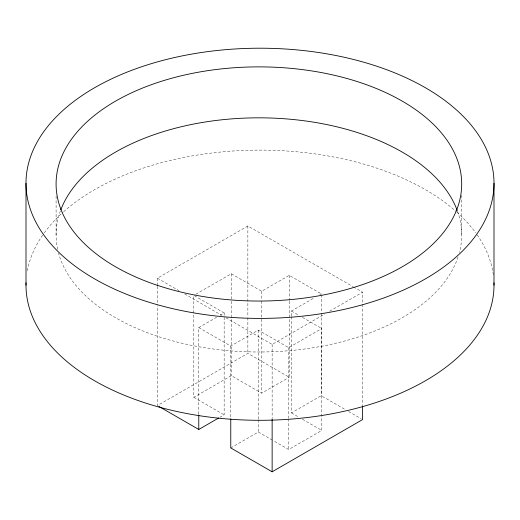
<?xml version="1.0" encoding="UTF-8"?>
<svg xmlns="http://www.w3.org/2000/svg" width="520" height="520" viewBox="0 0 520 520"><rect width="100%" height="100%" fill="white"/><g stroke="black" fill="none" stroke-linecap="round" stroke-linejoin="round"><path stroke-width="0.39" stroke-dasharray="2.6 1.95" d="M157.41 285.526L157.41 278.219L247.864 225.999L352.794 286.546M195.897 294.216L231.322 273.761L261.658 291.278L289.231 275.353L321.224 293.826L321.224 312.423M198.776 414.109L198.776 327.581L216.606 317.284M220.038 315.308L224.153 312.93L224.153 414.83L220.038 417.203M198.776 327.581L230.769 346.047L258.343 330.128L288.678 347.64L321.776 328.536L321.776 430.43L288.678 449.54L272.825 440.382M291.44 315.874L291.44 311.019L314.294 297.824M319.839 294.625L321.224 293.826M289.231 301.236L289.231 377.254L247.864 353.373L157.41 405.594L157.41 305.806M225.966 317.779L272.136 344.416L324.721 314.054M329.635 311.22L362.59 292.195L362.59 303.55M224.153 312.93L193.817 295.418L193.817 397.319L231.322 375.661L261.658 393.178L289.231 377.254M230.769 447.947L258.343 432.022L272.136 439.985M291.44 316.68L291.44 412.919L321.224 395.726L345.761 409.871M353.496 286.949L362.59 292.195M291.44 311.019L299.019 315.4M302.471 317.389L321.776 328.536M157.41 278.219L179.101 290.732M184.691 293.963L221.767 315.354M348.562 411.482L361.185 418.762M291.44 412.919L299.019 417.3M302.471 419.289L321.776 430.43M193.817 397.319L224.153 414.83M461.695 195.286L461.695 234.917M362.59 304.363L362.59 404.963M321.224 313.235L321.224 395.726M289.231 275.353L289.231 300.423M288.678 347.64L288.678 417.996M288.678 418.808L288.678 449.54M272.136 344.416L272.136 418.243M261.658 291.278L261.658 300.17M261.658 300.983L261.658 393.178M258.343 330.128L258.343 419.088M258.343 419.894L258.343 432.022M247.864 225.999L247.864 316.862M247.864 317.675L247.864 353.373M231.322 273.761L231.322 300.45M231.322 301.262L231.322 375.661M230.769 346.047L230.769 418.022M157.41 286.332L157.41 304.993M56.095 196.092L56.095 234.917M27.339 270.764A234 135.096 0 0 1 43.81 233.506M44.265 232.882A234 135.096 0 0 1 63.037 212.264M63.629 211.738A234 135.096 0 0 1 456.372 211.738M456.963 212.264A234 135.096 0 0 1 475.735 232.882M477.152 234.871A234 135.096 0 0 1 493.298 274.768M457.535 211.322A202.8 117.085 0 0 1 459.407 252.467M458.055 257.003A202.8 117.085 0 0 1 255.573 351.981A202.8 117.085 0 0 1 58.591 253.227M57.655 249.399A202.8 117.085 0 0 1 60.528 210.567"/><path stroke-width="0.78" d="M158.815 406.406L198.776 429.475L218.667 417.996M230.769 418.834L230.769 447.947L272.136 471.79L362.59 419.569L362.59 405.776M494 183.306A234 135.096 0 0 1 143 300.307A234 135.096 0 0 1 143 66.306A234 135.096 0 0 1 494 183.306L494 285.207M272.136 419.055L272.136 471.79M198.776 414.921L198.776 429.475M26 183.306L26 285.207M493.961 282.802A234 135.096 0 0 1 260 420.303A234 135.096 0 0 1 26.039 282.802M60.807 209.82A202.8 117.085 0 0 1 259.565 117.826A202.8 117.085 0 0 1 457.262 210.567M157.495 285.363A202.8 117.085 0 0 0 461.695 183.963A202.8 117.085 0 0 0 157.495 82.563A202.8 117.085 0 0 0 157.495 285.363"/></g></svg>
